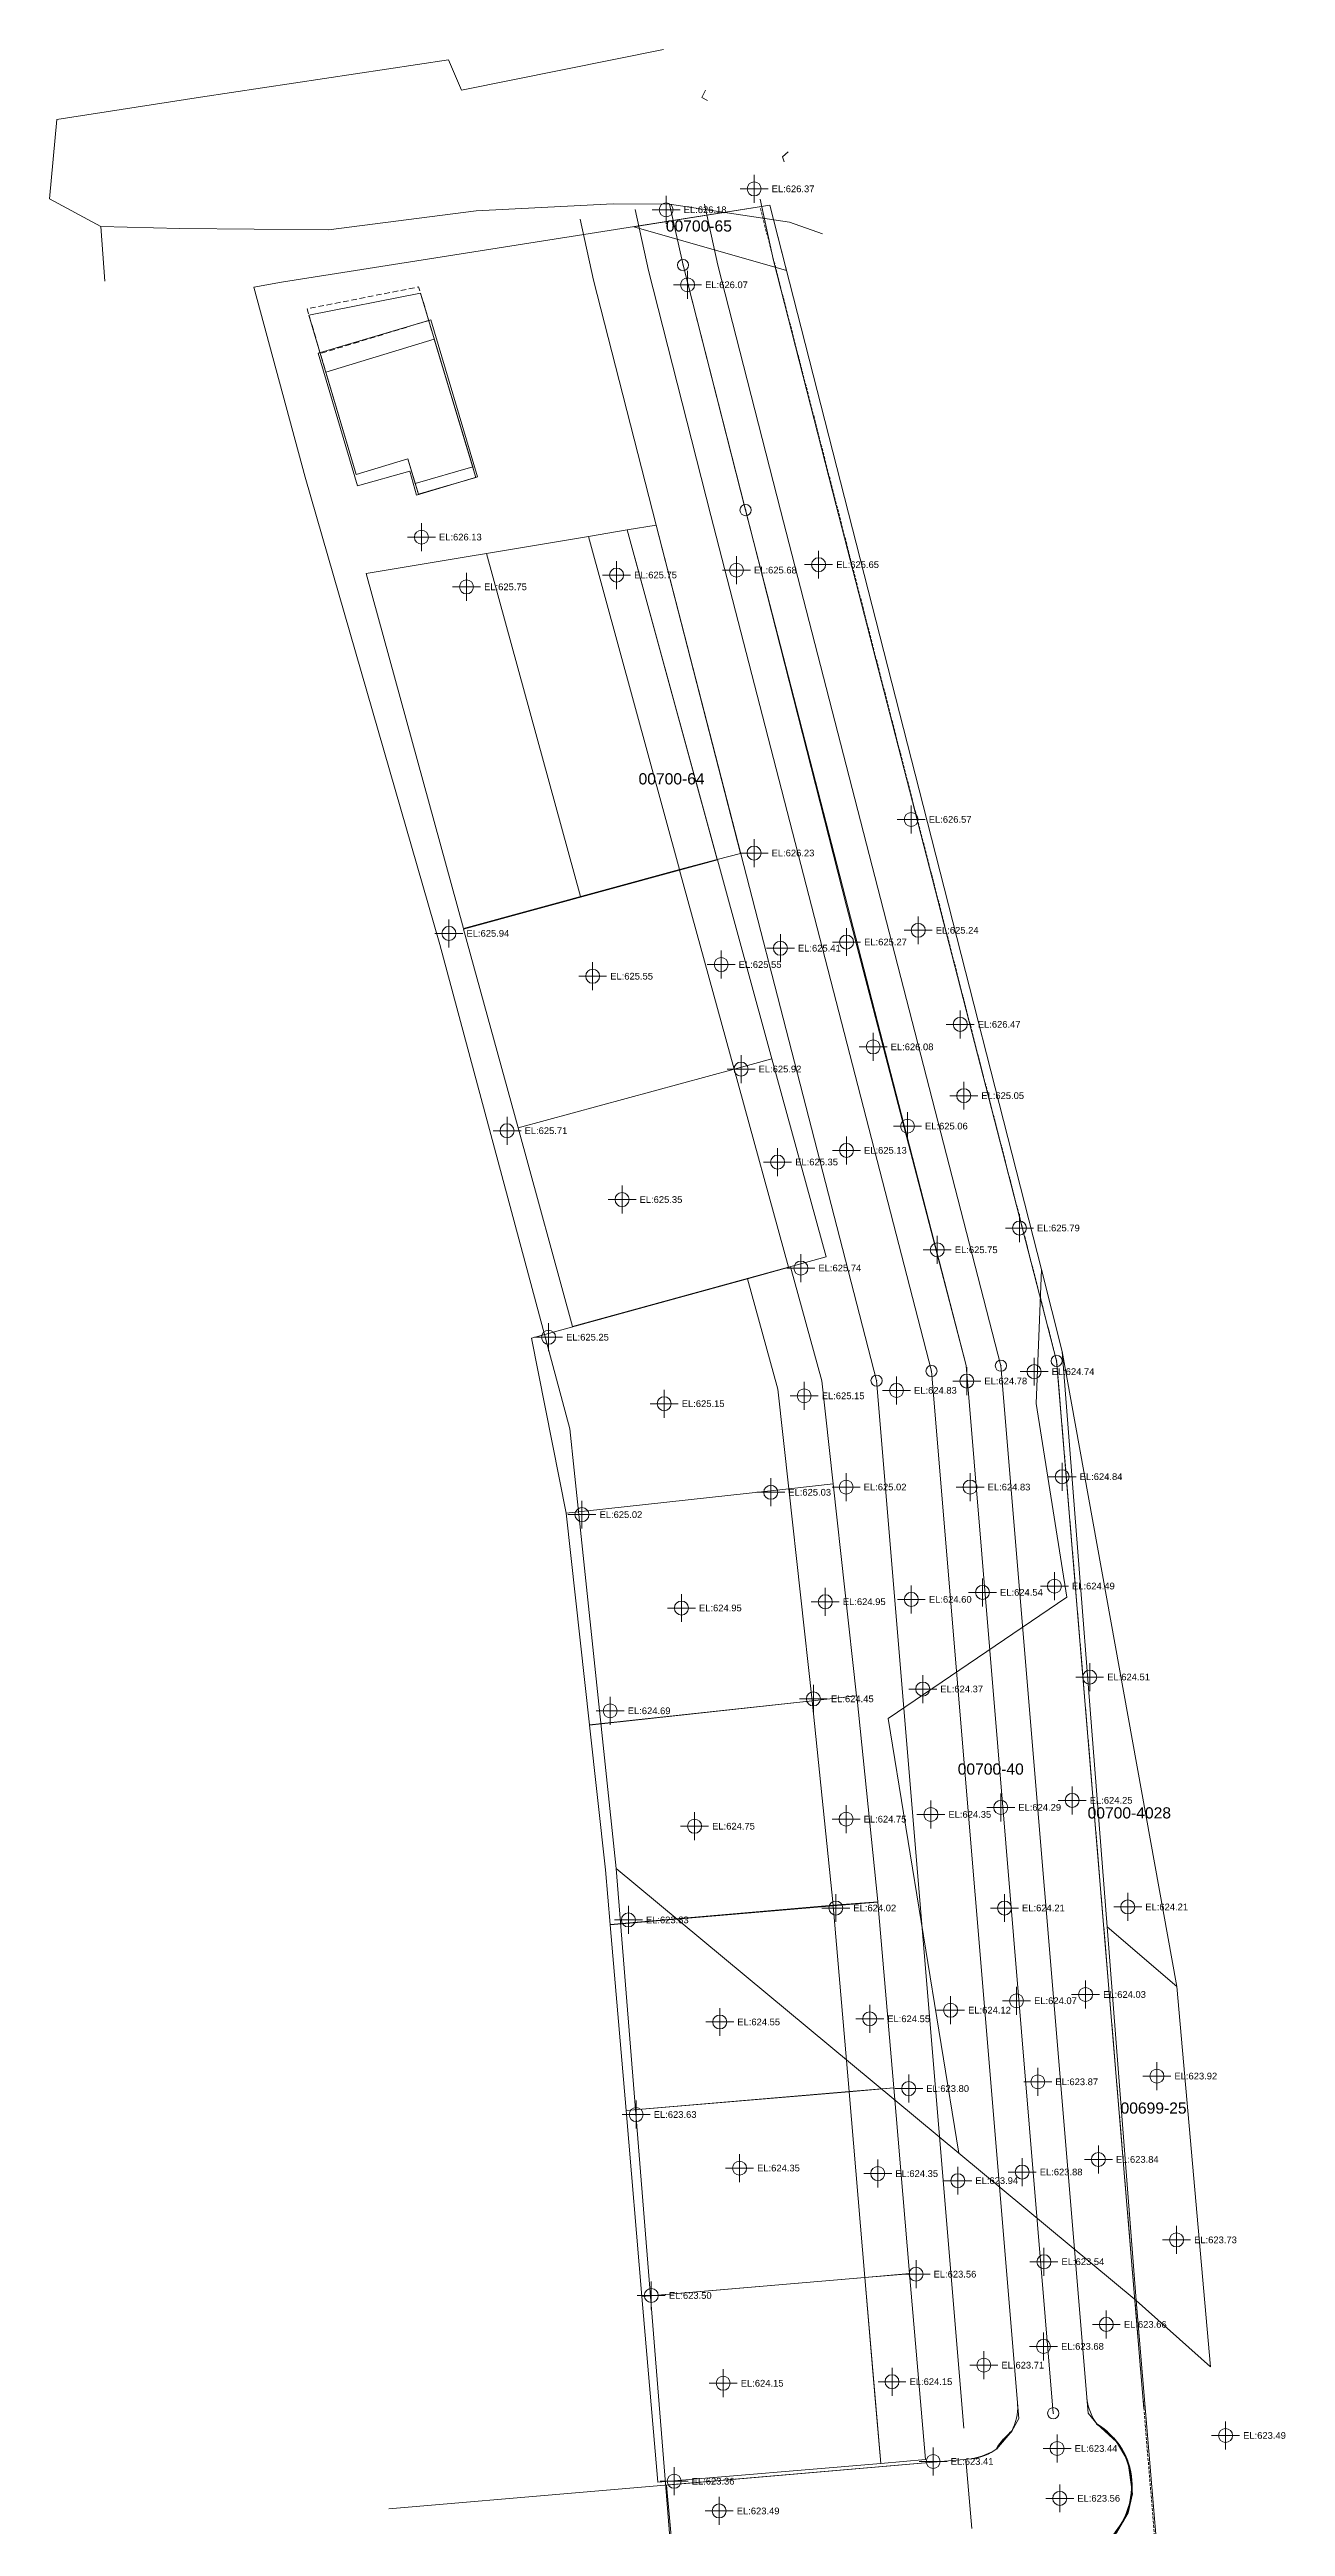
# Model space of a CAD drawing. Header units: metres. Extents: x 7516552 to 7517405, y 4692096 to 4693319.
# Drawn here: x 7516654 to 7516764.4, y 4692228.4 to 4692449.8 of the extents above; entities that cross this region are included whole.
import ezdxf

# ---------------------------------------------------------------- set-up
doc = ezdxf.new("R2010")
doc.units = ezdxf.units.M
doc.header["$PDMODE"] = 32
doc.header["$PDSIZE"] = 1
for name, pattern in [('DASHED', [0.75, 0.5, -0.25]), ('Dot & Dashed', [670.277762, 317.5, -176.388889, 0, -176.388874]), ('HIDDEN', [0.375, 0.25, -0.125])]:
    doc.linetypes.add(name, pattern=pattern)
for name, color, linetype, lineweight in [('asfalt', 251, 'Continuous', 0), ('dtm label', 1, 'Continuous', 0), ('kati 0', 1, 'Continuous', 0), ('kati 1', 5, 'Continuous', 0), ('New_Drawing & Figure_Pen_No__26', 5, 'Continuous', 0), ('nivelet model', 5, 'Continuous', 0), ('niveleta lartesite', 5, 'Continuous', 0), ('nr parcela', 7, 'Continuous', 0), ('Parcela Baze', 7, 'Continuous', 0), ('parking', 3, 'Continuous', 0), ('shetitore', 6, 'Continuous', 0), ('streha', 233, 'Continuous', 0), ('trotuari', 74, 'Continuous', 0)]:
    doc.layers.add(name, color=color, linetype=linetype, lineweight=lineweight)
for name, color, linetype, lineweight, true_color in [('kati 1 terasat', 7, 'DASHED', 0, 0xab2197), ('kati 3', 7, 'Continuous', 0, 0x443f83), ('kati 3 terasa', 7, 'DASHED', 0, 0xae47a4), ('New_Drawing & Figure_Pen_No__62', 7, 'Continuous', 0, 0xaaaaaa)]:
    doc.layers.add(name, color=color, linetype=linetype, lineweight=lineweight, true_color=true_color)
doc.styles.get("Standard").update_dxf_attribs({"font": 'arial.ttf'})

msp = doc.modelspace()

# ---------------------------------------------------------------- linework, layer by layer
at = {"layer": 'asfalt'}
for points in [[(7516654.626, 4692443.53, 625.429), (7516667.439, 4692445.511, 625.696), (7516689.601, 4692448.855, 626.022), (7516690.771, 4692446.157, 626.112), (7516708.821, 4692449.775, 626.495)], [(7516712.573, 4692446.158, 626.454), (7516712.228, 4692445.48, 626.455), (7516712.737, 4692445.206, 626.442)], [(7516654.626, 4692443.53, 625.429), (7516653.964, 4692436.429, 625.486), (7516658.559, 4692433.964, 625.502)], [(7516719.961, 4692440.621, 626.527), (7516719.435, 4692440.198, 626.514), (7516719.597, 4692439.75, 626.507)], [(7516723.03, 4692433.305, 626.45), (7516720.06, 4692434.337, 626.387), (7516709.364, 4692435.969, 626.187), (7516704.313, 4692435.984, 626.147), (7516692.065, 4692435.357, 625.89), (7516678.893, 4692433.661, 625.687), (7516665.611, 4692433.765, 625.619), (7516658.559, 4692433.964, 625.502), (7516658.894, 4692429.081, 625.487)]]:
    msp.add_polyline3d(points, dxfattribs=at)
at = {"layer": 'dtm label', "color": 1, "linetype": 'Continuous', "lineweight": 0}
for p, q in [((7516716.913, 4692436.07, 626.365), (7516716.913, 4692438.57, 626.365)), ((7516715.663, 4692437.32, 626.365), (7516718.163, 4692437.32, 626.365)), ((7516687.187, 4692404.944, 626.131), (7516687.187, 4692407.444, 626.131)), ((7516685.937, 4692406.194, 626.131), (7516688.437, 4692406.194, 626.131)), ((7516729.696, 4692380.962, 626.571), (7516732.196, 4692380.962, 626.571)), ((7516730.946, 4692379.712, 626.571), (7516730.946, 4692382.212, 626.571)), ((7516715.656, 4692377.959, 626.228), (7516718.156, 4692377.959, 626.228)), ((7516716.906, 4692376.709, 626.228), (7516716.906, 4692379.209, 626.228)), ((7516689.648, 4692369.524, 625.939), (7516689.648, 4692372.024, 625.939)), ((7516688.398, 4692370.774, 625.939), (7516690.898, 4692370.774, 625.939)), ((7516734.078, 4692362.645, 626.467), (7516736.578, 4692362.645, 626.467)), ((7516735.328, 4692361.395, 626.467), (7516735.328, 4692363.895, 626.467)), ((7516726.294, 4692360.632, 626.083), (7516728.794, 4692360.632, 626.083)), ((7516727.544, 4692359.382, 626.083), (7516727.544, 4692361.882, 626.083)), ((7516714.494, 4692358.65, 625.923), (7516716.994, 4692358.65, 625.923)), ((7516715.744, 4692357.4, 625.923), (7516715.744, 4692359.9, 625.923)), ((7516694.835, 4692351.888, 625.708), (7516694.835, 4692354.388, 625.708)), ((7516693.585, 4692353.138, 625.708), (7516696.085, 4692353.138, 625.708)), ((7516740.618, 4692343.194, 625.79), (7516740.618, 4692345.694, 625.79)), ((7516732.027, 4692342.494, 625.745), (7516734.527, 4692342.494, 625.745)), ((7516733.277, 4692341.244, 625.745), (7516733.277, 4692343.744, 625.745)), ((7516739.368, 4692344.444, 625.79), (7516741.868, 4692344.444, 625.79)), ((7516719.842, 4692340.865, 625.739), (7516722.342, 4692340.865, 625.739)), ((7516721.092, 4692339.615, 625.739), (7516721.092, 4692342.115, 625.739)), ((7516698.548, 4692333.432, 625.25), (7516698.548, 4692335.932, 625.25)), ((7516697.298, 4692334.682, 625.25), (7516699.798, 4692334.682, 625.25)), ((7516725.135, 4692320.037, 625.02), (7516725.135, 4692322.537, 625.02)), ((7516736.207, 4692320.038, 624.832), (7516736.207, 4692322.538, 624.832)), ((7516744.431, 4692320.967, 624.838), (7516744.431, 4692323.467, 624.838)), ((7516717.148, 4692320.823, 625.033), (7516719.648, 4692320.823, 625.033)), ((7516718.398, 4692319.573, 625.033), (7516718.398, 4692322.073, 625.033)), ((7516723.885, 4692321.287, 625.02), (7516726.385, 4692321.287, 625.02)), ((7516734.957, 4692321.288, 624.832), (7516737.457, 4692321.288, 624.832)), ((7516743.181, 4692322.217, 624.838), (7516745.681, 4692322.217, 624.838)), ((7516700.282, 4692318.826, 625.024), (7516702.782, 4692318.826, 625.024)), ((7516701.532, 4692317.576, 625.024), (7516701.532, 4692320.076, 625.024)), ((7516746.892, 4692303.059, 624.51), (7516746.892, 4692305.559, 624.51)), ((7516722.203, 4692301.109, 624.449), (7516722.203, 4692303.609, 624.449)), ((7516730.727, 4692303.241, 624.374), (7516733.227, 4692303.241, 624.374)), ((7516731.977, 4692301.991, 624.374), (7516731.977, 4692304.491, 624.374)), ((7516745.642, 4692304.309, 624.51), (7516748.142, 4692304.309, 624.51)), ((7516702.803, 4692301.291, 624.694), (7516705.303, 4692301.291, 624.694)), ((7516704.053, 4692300.041, 624.694), (7516704.053, 4692302.541, 624.694)), ((7516720.953, 4692302.359, 624.449), (7516723.453, 4692302.359, 624.449)), ((7516724.215, 4692282.419, 624.023), (7516724.215, 4692284.919, 624.023)), ((7516739.282, 4692282.419, 624.205), (7516739.282, 4692284.919, 624.205)), ((7516750.293, 4692282.512, 624.207), (7516750.293, 4692285.012, 624.207)), ((7516705.676, 4692281.351, 623.825), (7516705.676, 4692283.851, 623.825)), ((7516722.965, 4692283.669, 624.023), (7516725.465, 4692283.669, 624.023)), ((7516738.032, 4692283.669, 624.205), (7516740.532, 4692283.669, 624.205)), ((7516749.043, 4692283.762, 624.207), (7516751.543, 4692283.762, 624.207)), ((7516704.426, 4692282.601, 623.825), (7516706.926, 4692282.601, 623.825)), ((7516742.257, 4692266.881, 623.873), (7516742.257, 4692269.381, 623.873)), ((7516752.897, 4692267.392, 623.916), (7516752.897, 4692269.892, 623.916)), ((7516729.473, 4692267.529, 623.804), (7516731.973, 4692267.529, 623.804)), ((7516730.723, 4692266.279, 623.804), (7516730.723, 4692268.779, 623.804)), ((7516741.007, 4692268.131, 623.873), (7516743.507, 4692268.131, 623.873)), ((7516751.647, 4692268.642, 623.916), (7516754.147, 4692268.642, 623.916)), ((7516705.127, 4692265.207, 623.635), (7516707.627, 4692265.207, 623.635)), ((7516706.377, 4692263.957, 623.635), (7516706.377, 4692266.457, 623.635)), ((7516753.405, 4692254.003, 623.733), (7516755.905, 4692254.003, 623.733)), ((7516754.655, 4692252.753, 623.733), (7516754.655, 4692255.253, 623.733)), ((7516731.377, 4692249.688, 623.564), (7516731.377, 4692252.188, 623.564)), ((7516741.557, 4692252.053, 623.537), (7516744.057, 4692252.053, 623.537)), ((7516742.807, 4692250.803, 623.537), (7516742.807, 4692253.303, 623.537)), ((7516707.727, 4692247.784, 623.502), (7516707.727, 4692250.284, 623.502)), ((7516730.127, 4692250.938, 623.564), (7516732.627, 4692250.938, 623.564)), ((7516706.477, 4692249.034, 623.502), (7516708.977, 4692249.034, 623.502)), ((7516743.979, 4692234.11, 623.444), (7516743.979, 4692236.61, 623.444)), ((7516757.783, 4692236.521, 623.489), (7516760.283, 4692236.521, 623.489)), ((7516759.033, 4692235.271, 623.489), (7516759.033, 4692237.771, 623.489)), ((7516731.657, 4692234.199, 623.413), (7516734.157, 4692234.199, 623.413)), ((7516732.907, 4692232.949, 623.413), (7516732.907, 4692235.449, 623.413)), ((7516742.729, 4692235.36, 623.444), (7516745.229, 4692235.36, 623.444)), ((7516708.519, 4692232.434, 623.364), (7516711.019, 4692232.434, 623.364)), ((7516709.769, 4692231.184, 623.364), (7516709.769, 4692233.684, 623.364))]:
    msp.add_line(p, q, dxfattribs=at)
for centre in [(7516716.913, 4692437.32, 626.365), (7516687.187, 4692406.194, 626.131), (7516730.946, 4692380.962, 626.571), (7516716.906, 4692377.959, 626.228), (7516689.648, 4692370.774, 625.939), (7516735.328, 4692362.645, 626.467), (7516727.544, 4692360.632, 626.083), (7516715.744, 4692358.65, 625.923), (7516694.835, 4692353.138, 625.708), (7516740.618, 4692344.444, 625.79), (7516733.277, 4692342.494, 625.745), (7516721.092, 4692340.865, 625.739), (7516698.548, 4692334.682, 625.25), (7516744.431, 4692322.217, 624.838), (7516718.398, 4692320.823, 625.033), (7516725.135, 4692321.287, 625.02), (7516736.207, 4692321.288, 624.832), (7516701.532, 4692318.826, 625.024), (7516746.892, 4692304.309, 624.51), (7516722.203, 4692302.359, 624.449), (7516731.977, 4692303.241, 624.374), (7516704.053, 4692301.291, 624.694), (7516705.676, 4692282.601, 623.825), (7516724.215, 4692283.669, 624.023), (7516739.282, 4692283.669, 624.205), (7516750.293, 4692283.762, 624.207), (7516730.723, 4692267.529, 623.804), (7516742.257, 4692268.131, 623.873), (7516752.897, 4692268.642, 623.916), (7516706.377, 4692265.207, 623.635), (7516754.655, 4692254.003, 623.733), (7516742.807, 4692252.053, 623.537), (7516707.727, 4692249.034, 623.502), (7516731.377, 4692250.938, 623.564), (7516759.033, 4692236.521, 623.489), (7516732.907, 4692234.199, 623.413), (7516743.979, 4692235.36, 623.444), (7516709.769, 4692232.434, 623.364)]:
    msp.add_circle(centre, 0.625, dxfattribs=at)
at = {"layer": 'kati 0', "color": 7, "flags": 128}
msp.add_lwpolyline([(7516685.967, 4692413.184), (7516681.372, 4692411.806), (7516677.137, 4692426.038), (7516687.105, 4692428.011), (7516692.052, 4692411.517), (7516686.914, 4692410.037), (7516685.967, 4692413.184)], dxfattribs=at)
at = {"layer": 'kati 1', "flags": 128}
msp.add_lwpolyline([(7516685.967, 4692413.184), (7516686.914, 4692410.037), (7516692.052, 4692411.517), (7516688.34, 4692423.892), (7516678.655, 4692420.937), (7516681.372, 4692411.806)], close=True, dxfattribs=at)
at = {"layer": 'kati 1 terasat', "flags": 128}
msp.add_lwpolyline([(7516688.34, 4692423.892), (7516686.941, 4692428.557), (7516676.97, 4692426.599), (7516678.655, 4692420.937)], dxfattribs=at)
at = {"layer": 'kati 3', "flags": 128}
msp.add_lwpolyline([(7516691.767, 4692412.466), (7516688.34, 4692423.892), (7516678.655, 4692420.937), (7516681.372, 4692411.806), (7516685.967, 4692413.184), (7516686.629, 4692410.986), (7516691.767, 4692412.466)], dxfattribs=at)
at = {"layer": 'kati 3 terasa', "flags": 128}
for points in [[(7516688.34, 4692423.892), (7516687.841, 4692425.556), (7516678.159, 4692422.602), (7516678.655, 4692420.937)], [(7516686.914, 4692410.037), (7516692.052, 4692411.517)], [(7516692.052, 4692411.517), (7516691.767, 4692412.466)], [(7516686.629, 4692410.986), (7516686.914, 4692410.037)]]:
    msp.add_lwpolyline(points, dxfattribs=at)
at = {"layer": 'New_Drawing & Figure_Pen_No__26', "color": 5, "linetype": 'Dot & Dashed', "flags": 128}
msp.add_lwpolyline([(7516743.637, 4692238.517), (7516735.848, 4692332.146), (7516725.18, 4692373.201), (7516710.559, 4692430.506)], dxfattribs=at)
msp.add_lwpolyline([(7516743.637, 4692238.517), (7516735.848, 4692332.146), (7516725.18, 4692373.201), (7516710.559, 4692430.506)], dxfattribs=at)
at = {"layer": 'New_Drawing & Figure_Pen_No__26', "color": 5, "linetype": 'Continuous', "flags": 128}
for points in [[(7516739.924, 4692236.917, 0.13029), (7516740.458, 4692239.275)], [(7516747.545, 4692237.533, -0.1227619), (7516746.637, 4692239.789)], [(7516736.362, 4692234.426, 0.129964), (7516738.593, 4692235.342)]]:
    msp.add_lwpolyline(points, format="xyb", dxfattribs=at)
msp.add_lwpolyline([(7516684.288, 4692229.971), (7516736.362, 4692234.426)], dxfattribs=at)
at = {"layer": 'New_Drawing & Figure_Pen_No__26', "color": 5, "linetype": 'Continuous', "lineweight": 35}
for start, end in [(130.64579, 148.90345), (310.79328, 58.59625)]:
    msp.add_arc((7516744.158, 4692231.985), 6.5, start, end, dxfattribs=at)
at = {"layer": 'New_Drawing & Figure_Pen_No__62', "color": 3, "linetype": 'HIDDEN', "flags": 128}
msp.add_lwpolyline([(7516717.473, 4692435.575), (7516743.941, 4692332.566), (7516753.214, 4692221.146)], dxfattribs=at)
at = {"layer": 'nivelet model', "flags": 128}
for points, elevation in [([(7516702.103, 4692406.26), (7516682.254, 4692402.943), (7516690.947, 4692371.204), (7516710.237, 4692376.487)], 625.747), ([(7516695.821, 4692353.409), (7516690.96, 4692371.156), (7516710.25, 4692376.439), (7516715.121, 4692358.654)], 625.547), ([(7516715.121, 4692358.654), (7516719.972, 4692340.945), (7516700.688, 4692335.639), (7516695.821, 4692353.409)], 625.347), ([(7516716.32, 4692339.894), (7516719.02, 4692330.037), (7516720.001, 4692321.147), (7516700.122, 4692318.952), (7516697.03, 4692334.611)], 625.147), ([(7516720.002, 4692321.146), (7516722.098, 4692302.194), (7516702.215, 4692300.026), (7516700.123, 4692318.948)], 624.947), ([(7516722.098, 4692302.194), (7516723.981, 4692283.919), (7516704.053, 4692282.206), (7516703.641, 4692287.092), (7516702.213, 4692300.022)], 624.747), ([(7516723.985, 4692283.869), (7516704.057, 4692282.156), (7516705.47, 4692265.557), (7516725.399, 4692267.254)], 624.547), ([(7516725.399, 4692267.253), (7516705.471, 4692265.556), (7516706.885, 4692248.957), (7516707.626, 4692249.02), (7516725.037, 4692250.503), (7516726.812, 4692250.654)], 624.347), ([(7516726.813, 4692250.644), (7516728.228, 4692234.034), (7516708.3, 4692232.337), (7516706.885, 4692248.953), (7516726.813, 4692250.644)], 624.147)]:
    msp.add_lwpolyline(points, close=True, dxfattribs=dict(at, elevation=elevation))
at = {"layer": 'nivelet model', "elevation": 625.747, "flags": 128}
msp.add_lwpolyline([(7516693.01, 4692404.729), (7516701.408, 4692374.069)], dxfattribs=at)
at = {"layer": 'nivelet model'}
for points in [[(7516740.548, 4692238.034, 623.6), (7516732.76, 4692331.663, 624.796), (7516713.058, 4692408.124, 625.747), (7516707.471, 4692430.023, 625.208), (7516706.276, 4692435.486, 626.187)], [(7516743.637, 4692238.517, 623.6), (7516735.848, 4692332.146, 624.796), (7516716.146, 4692408.607, 625.747), (7516710.559, 4692430.506, 626.102), (7516709.364, 4692435.969, 626.187)], [(7516746.748, 4692238.509, 623.6), (7516738.96, 4692332.138, 624.796), (7516719.258, 4692408.599, 625.747), (7516713.67, 4692430.498, 626.102), (7516712.475, 4692435.961, 626.187)], [(7516747.885, 4692224.775, 623.465), (7516748.401, 4692227.029, 623.499), (7516749.29, 4692227.832, 623.351), (7516750.345, 4692229.606, 623.483), (7516750.708, 4692231.315, 623.474), (7516750.298, 4692234.245, 623.555), (7516749.302, 4692235.946, 623.585), (7516747.547, 4692237.524, 623.6), (7516746.748, 4692238.509, 623.6)], [(7516740.548, 4692238.034, 623.6), (7516739.924, 4692236.917, 623.589), (7516738.593, 4692235.342, 623.441), (7516738.179, 4692235.061, 623.573), (7516737.269, 4692234.671, 623.564), (7516736.362, 4692234.426, 623.555), (7516709.083, 4692232.091, 623.41)]]:
    msp.add_polyline3d(points, dxfattribs=at)
for p in [(7516710.559, 4692430.506, 626.102), (7516716.146, 4692408.607, 625.747), (7516743.637, 4692238.517, 623.6)]:
    msp.add_point(p, dxfattribs=at)
at = {"layer": 'niveleta lartesite', "color": 5, "linetype": 'Continuous', "lineweight": 0}
for p, q in [((7516707.806, 4692435.45, 626.18), (7516710.306, 4692435.45, 626.18)), ((7516709.056, 4692434.2, 626.18), (7516709.056, 4692436.7, 626.18)), ((7516710.968, 4692427.493, 626.074), (7516710.968, 4692429.993, 626.074)), ((7516709.718, 4692428.743, 626.074), (7516712.218, 4692428.743, 626.074)), ((7516715.334, 4692401.993, 625.684), (7516715.334, 4692404.493, 625.684)), ((7516722.678, 4692402.484, 625.65), (7516722.678, 4692404.984, 625.65)), ((7516691.22, 4692400.497, 625.747), (7516691.22, 4692402.997, 625.747)), ((7516703.377, 4692402.808, 625.747), (7516705.877, 4692402.808, 625.747)), ((7516704.627, 4692401.558, 625.747), (7516704.627, 4692404.058, 625.747)), ((7516714.084, 4692403.243, 625.684), (7516716.584, 4692403.243, 625.684)), ((7516721.428, 4692403.734, 625.65), (7516723.928, 4692403.734, 625.65)), ((7516689.97, 4692401.747, 625.747), (7516692.47, 4692401.747, 625.747)), ((7516725.174, 4692368.758, 625.269), (7516725.174, 4692371.258, 625.269)), ((7516731.576, 4692369.802, 625.236), (7516731.576, 4692372.302, 625.236)), ((7516713.97, 4692366.741, 625.547), (7516713.97, 4692369.241, 625.547)), ((7516718.009, 4692369.452, 625.41), (7516720.509, 4692369.452, 625.41)), ((7516719.259, 4692368.202, 625.41), (7516719.259, 4692370.702, 625.41)), ((7516723.924, 4692370.008, 625.269), (7516726.424, 4692370.008, 625.269)), ((7516730.326, 4692371.052, 625.236), (7516732.826, 4692371.052, 625.236)), ((7516701.237, 4692366.948, 625.547), (7516703.737, 4692366.948, 625.547)), ((7516702.487, 4692365.698, 625.547), (7516702.487, 4692368.198, 625.547)), ((7516712.72, 4692367.991, 625.547), (7516715.22, 4692367.991, 625.547)), ((7516734.392, 4692356.274, 625.048), (7516736.892, 4692356.274, 625.048)), ((7516735.642, 4692355.024, 625.048), (7516735.642, 4692357.524, 625.048)), ((7516729.362, 4692353.55, 625.062), (7516731.862, 4692353.55, 625.062)), ((7516730.612, 4692352.3, 625.062), (7516730.612, 4692354.8, 625.062)), ((7516719.014, 4692349.088, 625.347), (7516719.014, 4692351.588, 625.347)), ((7516723.912, 4692351.386, 625.126), (7516726.412, 4692351.386, 625.126)), ((7516725.162, 4692350.136, 625.126), (7516725.162, 4692352.636, 625.126)), ((7516717.764, 4692350.338, 625.347), (7516720.264, 4692350.338, 625.347)), ((7516703.861, 4692346.986, 625.347), (7516706.361, 4692346.986, 625.347)), ((7516705.111, 4692345.736, 625.347), (7516705.111, 4692348.236, 625.347)), ((7516735.918, 4692329.519, 624.778), (7516735.918, 4692332.019, 624.778)), ((7516740.676, 4692331.607, 624.739), (7516743.176, 4692331.607, 624.739)), ((7516741.926, 4692330.357, 624.739), (7516741.926, 4692332.857, 624.739)), ((7516708.88, 4692327.493, 625.147), (7516708.88, 4692329.993, 625.147)), ((7516720.136, 4692329.442, 625.147), (7516722.636, 4692329.442, 625.147)), ((7516721.386, 4692328.192, 625.147), (7516721.386, 4692330.692, 625.147)), ((7516728.38, 4692329.931, 624.834), (7516730.88, 4692329.931, 624.834)), ((7516729.63, 4692328.681, 624.834), (7516729.63, 4692331.181, 624.834)), ((7516734.668, 4692330.769, 624.778), (7516737.168, 4692330.769, 624.778)), ((7516707.63, 4692328.743, 625.147), (7516710.13, 4692328.743, 625.147)), ((7516743.744, 4692311.188, 624.491), (7516743.744, 4692313.688, 624.491)), ((7516710.418, 4692309.232, 624.947), (7516710.418, 4692311.732, 624.947)), ((7516723.273, 4692309.791, 624.947), (7516723.273, 4692312.291, 624.947)), ((7516730.958, 4692310, 624.599), (7516730.958, 4692312.5, 624.599)), ((7516736.066, 4692311.879, 624.538), (7516738.566, 4692311.879, 624.538)), ((7516737.316, 4692310.629, 624.538), (7516737.316, 4692313.129, 624.538)), ((7516742.494, 4692312.438, 624.491), (7516744.994, 4692312.438, 624.491)), ((7516709.168, 4692310.482, 624.947), (7516711.668, 4692310.482, 624.947)), ((7516722.023, 4692311.041, 624.947), (7516724.523, 4692311.041, 624.947)), ((7516729.708, 4692311.25, 624.599), (7516732.208, 4692311.25, 624.599)), ((7516738.948, 4692291.409, 624.292), (7516738.948, 4692293.909, 624.292)), ((7516745.331, 4692292.04, 624.246), (7516745.331, 4692294.54, 624.246)), ((7516711.593, 4692289.727, 624.747), (7516711.593, 4692292.227, 624.747)), ((7516723.88, 4692291.607, 624.747), (7516726.38, 4692291.607, 624.747)), ((7516725.13, 4692290.357, 624.747), (7516725.13, 4692292.857, 624.747)), ((7516731.456, 4692292.028, 624.351), (7516733.956, 4692292.028, 624.351)), ((7516732.706, 4692290.778, 624.351), (7516732.706, 4692293.278, 624.351)), ((7516737.698, 4692292.659, 624.292), (7516740.198, 4692292.659, 624.292)), ((7516744.081, 4692293.29, 624.246), (7516746.581, 4692293.29, 624.246)), ((7516710.343, 4692290.977, 624.747), (7516712.843, 4692290.977, 624.747)), ((7516740.356, 4692274.124, 624.071), (7516740.356, 4692276.624, 624.071)), ((7516746.528, 4692274.685, 624.029), (7516746.528, 4692277.185, 624.029)), ((7516713.843, 4692272.231, 624.547), (7516713.843, 4692274.731, 624.547)), ((7516727.24, 4692272.512, 624.547), (7516727.24, 4692275.012, 624.547)), ((7516733.214, 4692274.533, 624.122), (7516735.714, 4692274.533, 624.122)), ((7516734.464, 4692273.283, 624.122), (7516734.464, 4692275.783, 624.122)), ((7516739.106, 4692275.374, 624.071), (7516741.606, 4692275.374, 624.071)), ((7516745.278, 4692275.935, 624.029), (7516747.778, 4692275.935, 624.029)), ((7516712.593, 4692273.481, 624.547), (7516715.093, 4692273.481, 624.547)), ((7516725.99, 4692273.762, 624.547), (7516728.49, 4692273.762, 624.547)), ((7516715.613, 4692259.171, 624.347), (7516715.613, 4692261.671, 624.347)), ((7516727.957, 4692258.68, 624.347), (7516727.957, 4692261.18, 624.347)), ((7516735.112, 4692258.049, 623.939), (7516735.112, 4692260.549, 623.939)), ((7516740.863, 4692258.82, 623.884), (7516740.863, 4692261.32, 623.884)), ((7516746.417, 4692261.192, 623.842), (7516748.917, 4692261.192, 623.842)), ((7516747.667, 4692259.942, 623.842), (7516747.667, 4692262.442, 623.842)), ((7516714.363, 4692260.421, 624.347), (7516716.863, 4692260.421, 624.347)), ((7516726.707, 4692259.93, 624.347), (7516729.207, 4692259.93, 624.347)), ((7516733.862, 4692259.299, 623.939), (7516736.362, 4692259.299, 623.939)), ((7516739.613, 4692260.07, 623.884), (7516742.113, 4692260.07, 623.884)), ((7516748.38, 4692245.199, 623.662), (7516748.38, 4692247.699, 623.662)), ((7516742.768, 4692243.236, 623.681), (7516742.768, 4692245.736, 623.681)), ((7516747.13, 4692246.449, 623.662), (7516749.63, 4692246.449, 623.662)), ((7516736.188, 4692242.804, 623.71), (7516738.688, 4692242.804, 623.71)), ((7516737.438, 4692241.554, 623.71), (7516737.438, 4692244.054, 623.71)), ((7516741.518, 4692244.486, 623.681), (7516744.018, 4692244.486, 623.681)), ((7516712.901, 4692241.191, 624.147), (7516715.401, 4692241.191, 624.147)), ((7516714.151, 4692239.941, 624.147), (7516714.151, 4692242.441, 624.147)), ((7516727.981, 4692241.332, 624.147), (7516730.481, 4692241.332, 624.147)), ((7516729.231, 4692240.082, 624.147), (7516729.231, 4692242.582, 624.147)), ((7516744.22, 4692229.656, 623.558), (7516744.22, 4692232.156, 623.558)), ((7516712.542, 4692229.778, 623.492), (7516715.042, 4692229.778, 623.492)), ((7516713.792, 4692228.528, 623.492), (7516713.792, 4692231.028, 623.492)), ((7516742.97, 4692230.906, 623.558), (7516745.47, 4692230.906, 623.558))]:
    msp.add_line(p, q, dxfattribs=at)
for centre in [(7516709.056, 4692435.45, 626.18), (7516710.968, 4692428.743, 626.074), (7516691.22, 4692401.747, 625.747), (7516704.627, 4692402.808, 625.747), (7516715.334, 4692403.243, 625.684), (7516722.678, 4692403.734, 625.65), (7516731.576, 4692371.052, 625.236), (7516719.259, 4692369.452, 625.41), (7516725.174, 4692370.008, 625.269), (7516702.487, 4692366.948, 625.547), (7516713.97, 4692367.991, 625.547), (7516735.642, 4692356.274, 625.048), (7516730.612, 4692353.55, 625.062), (7516725.162, 4692351.386, 625.126), (7516719.014, 4692350.338, 625.347), (7516705.111, 4692346.986, 625.347), (7516735.918, 4692330.769, 624.778), (7516741.926, 4692331.607, 624.739), (7516708.88, 4692328.743, 625.147), (7516721.386, 4692329.442, 625.147), (7516729.63, 4692329.931, 624.834), (7516723.273, 4692311.041, 624.947), (7516730.958, 4692311.25, 624.599), (7516737.316, 4692311.879, 624.538), (7516743.744, 4692312.438, 624.491), (7516710.418, 4692310.482, 624.947), (7516745.331, 4692293.29, 624.246), (7516711.593, 4692290.977, 624.747), (7516725.13, 4692291.607, 624.747), (7516732.706, 4692292.028, 624.351), (7516738.948, 4692292.659, 624.292), (7516740.356, 4692275.374, 624.071), (7516746.528, 4692275.935, 624.029), (7516713.843, 4692273.481, 624.547), (7516727.24, 4692273.762, 624.547), (7516734.464, 4692274.533, 624.122), (7516715.613, 4692260.421, 624.347), (7516727.957, 4692259.93, 624.347), (7516740.863, 4692260.07, 623.884), (7516747.667, 4692261.192, 623.842), (7516735.112, 4692259.299, 623.939), (7516742.768, 4692244.486, 623.681), (7516748.38, 4692246.449, 623.662), (7516737.438, 4692242.804, 623.71), (7516714.151, 4692241.191, 624.147), (7516729.231, 4692241.332, 624.147), (7516713.792, 4692229.778, 623.492), (7516744.22, 4692230.906, 623.558)]:
    msp.add_circle(centre, 0.625, dxfattribs=at)
at = {"layer": 'Parcela Baze', "flags": 128}
for points in [[(7516718.331, 4692435.856), (7516674.68, 4692428.97), (7516672.2, 4692428.54), (7516676.8, 4692411.54), (7516688.82, 4692369.8), (7516700.45, 4692326.5), (7516700.84, 4692322.801), (7516704.59, 4692287.19), (7516735.21, 4692261.76), (7516728.88, 4692300.6), (7516744.84, 4692311.44), (7516742.12, 4692328.76), (7516742.58, 4692340.74), (7516732.02, 4692382.21)], [(7516718.331, 4692435.856), (7516706.153, 4692433.935), (7516719.819, 4692430.026)], [(7516748.453, 4692281.994), (7516744.44, 4692333.42), (7516742.58, 4692340.74), (7516742.12, 4692328.76), (7516744.84, 4692311.44), (7516728.88, 4692300.6), (7516735.21, 4692261.76), (7516751.06, 4692248.59)], [(7516748.453, 4692281.994), (7516744.44, 4692333.42), (7516742.58, 4692340.74), (7516742.12, 4692328.76), (7516744.84, 4692311.44), (7516728.88, 4692300.6), (7516735.21, 4692261.76), (7516751.06, 4692248.59)], [(7516751.06, 4692248.59), (7516735.21, 4692261.76), (7516704.59, 4692287.19), (7516717.14, 4692130.48), (7516739.53, 4692135.32), (7516760.35, 4692138.04)], [(7516751.06, 4692248.59), (7516735.21, 4692261.76), (7516704.59, 4692287.19), (7516717.14, 4692130.48), (7516739.53, 4692135.32), (7516760.35, 4692138.04)], [(7516754.672, 4692276.664), (7516748.453, 4692281.994), (7516751.06, 4692248.59), (7516757.7, 4692242.649)], [(7516754.672, 4692276.664), (7516748.453, 4692281.994), (7516751.06, 4692248.59), (7516757.7, 4692242.649)]]:
    msp.add_lwpolyline(points, close=True, dxfattribs=at)
msp.add_lwpolyline([(7516744.44, 4692333.42), (7516754.672, 4692276.664), (7516748.453, 4692281.994), (7516744.44, 4692333.42)], dxfattribs=at)
msp.add_lwpolyline([(7516744.44, 4692333.42), (7516754.672, 4692276.664), (7516748.453, 4692281.994), (7516744.44, 4692333.42)], dxfattribs=at)
at = {"layer": 'parking'}
for points in [[(7516751.73, 4692238.937, 623.52), (7516743.941, 4692332.566, 624.716), (7516724.239, 4692409.027, 625.667), (7516718.652, 4692430.926, 626.022), (7516717.457, 4692436.389, 626.107)], [(7516735.637, 4692237.176, 623.68), (7516727.848, 4692330.805, 624.876), (7516708.147, 4692407.267, 625.827), (7516702.559, 4692429.165, 625.288), (7516701.364, 4692434.628, 626.267)]]:
    msp.add_polyline3d(points, dxfattribs=at)
for p in [(7516732.76, 4692331.663, 624.796), (7516738.96, 4692332.138, 624.796), (7516743.941, 4692332.566, 624.716), (7516727.848, 4692330.805, 624.876)]:
    msp.add_point(p, dxfattribs=at)
at = {"layer": 'shetitore', "elevation": 625.747, "flags": 128}
msp.add_lwpolyline([(7516705.572, 4692406.84), (7516708.147, 4692407.267), (7516715.708, 4692377.92), (7516713.62, 4692377.384)], close=True, dxfattribs=at)
at = {"layer": 'streha', "flags": 128}
msp.add_lwpolyline([(7516692.21, 4692411.592), (7516686.748, 4692409.96), (7516686.142, 4692412.094), (7516681.468, 4692410.767), (7516677.951, 4692422.627), (7516688.021, 4692425.613)], close=True, dxfattribs=at)
at = {"layer": 'trotuari', "flags": 128}
for points, elevation in [([(7516705.572, 4692406.84), (7516702.103, 4692406.26), (7516710.237, 4692376.487), (7516713.62, 4692377.384), (7516713.612, 4692377.412)], 625.747), ([(7516713.628, 4692377.355), (7516710.25, 4692376.439), (7516715.121, 4692358.654), (7516718.499, 4692359.572), (7516718.497, 4692359.579)], 625.547), ([(7516718.499, 4692359.572), (7516715.121, 4692358.654), (7516719.972, 4692340.945), (7516723.347, 4692341.873)], 625.347), ([(7516722.961, 4692330.79), (7516720.174, 4692340.964), (7516716.32, 4692339.894), (7516719.02, 4692330.037), (7516720.001, 4692321.147), (7516723.977, 4692321.586)], 625.147), ([(7516723.977, 4692321.586), (7516720.002, 4692321.146), (7516722.098, 4692302.194), (7516726.074, 4692302.628)], 624.947), ([(7516726.075, 4692302.618), (7516726.074, 4692302.627), (7516722.098, 4692302.194), (7516723.981, 4692283.919), (7516727.97, 4692284.212), (7516727.968, 4692284.244)], 624.747), ([(7516727.971, 4692284.202), (7516723.986, 4692283.869), (7516723.985, 4692283.869), (7516725.399, 4692267.254), (7516729.384, 4692267.593)], 624.547), ([(7516729.385, 4692267.591), (7516725.399, 4692267.253), (7516726.812, 4692250.654), (7516730.798, 4692250.993)], 624.347), ([(7516730.8, 4692250.965), (7516726.813, 4692250.644), (7516727.529, 4692242.24), (7516727.737, 4692239.802), (7516728.228, 4692234.034), (7516732.213, 4692234.373)], 624.147)]:
    msp.add_lwpolyline(points, close=True, dxfattribs=dict(at, elevation=elevation))
msp.add_lwpolyline([(7516736.361, 4692228.203), (7516735.833, 4692234.381)], dxfattribs=at)
at = {"layer": 'trotuari', "elevation": 623.271, "flags": 128}
msp.add_lwpolyline([(7516709.664, 4692225.918), (7516709.083, 4692232.091)], dxfattribs=at)

# ---------------------------------------------------------------- texts
at = {"layer": 'dtm label', "color": 1, "linetype": 'Continuous', "lineweight": 0, "char_height": 0.6, "attachment_point": 4}
for s, insert in [('EL:626.37', (7516718.481, 4692437.32, 626.365)), ('EL:626.13', (7516688.754, 4692406.194, 626.131)), ('EL:626.57', (7516732.513, 4692380.962, 626.571)), ('EL:626.23', (7516718.473, 4692377.959, 626.228)), ('EL:625.94', (7516691.215, 4692370.774, 625.939)), ('EL:626.47', (7516736.895, 4692362.645, 626.467)), ('EL:626.08', (7516729.112, 4692360.632, 626.083)), ('EL:625.92', (7516717.311, 4692358.65, 625.923)), ('EL:625.71', (7516696.403, 4692353.138, 625.708)), ('EL:625.79', (7516742.185, 4692344.444, 625.79)), ('EL:625.75', (7516734.844, 4692342.494, 625.745)), ('EL:625.74', (7516722.66, 4692340.865, 625.739)), ('EL:625.25', (7516700.116, 4692334.682, 625.25)), ('EL:624.84', (7516745.998, 4692322.217, 624.838)), ('EL:625.03', (7516719.966, 4692320.823, 625.033)), ('EL:625.02', (7516726.703, 4692321.287, 625.02)), ('EL:624.83', (7516737.774, 4692321.288, 624.832)), ('EL:625.02', (7516703.1, 4692318.826, 625.024)), ('EL:624.45', (7516723.771, 4692302.359, 624.449)), ('EL:624.37', (7516733.545, 4692303.241, 624.374)), ('EL:624.51', (7516748.459, 4692304.309, 624.51)), ('EL:624.69', (7516705.621, 4692301.291, 624.694)), ('EL:623.83', (7516707.244, 4692282.601, 623.825)), ('EL:624.02', (7516725.782, 4692283.669, 624.023)), ('EL:624.21', (7516740.849, 4692283.669, 624.205)), ('EL:624.21', (7516751.861, 4692283.762, 624.207)), ('EL:623.80', (7516732.291, 4692267.529, 623.804)), ('EL:623.87', (7516743.825, 4692268.131, 623.873)), ('EL:623.92', (7516754.465, 4692268.642, 623.916)), ('EL:623.63', (7516707.944, 4692265.207, 623.635)), ('EL:623.73', (7516756.222, 4692254.003, 623.733)), ('EL:623.54', (7516744.374, 4692252.053, 623.537)), ('EL:623.56', (7516732.944, 4692250.938, 623.564)), ('EL:623.50', (7516709.295, 4692249.034, 623.502)), ('EL:623.49', (7516760.601, 4692236.521, 623.489)), ('EL:623.41', (7516734.475, 4692234.199, 623.413)), ('EL:623.44', (7516745.547, 4692235.36, 623.444)), ('EL:623.36', (7516711.336, 4692232.434, 623.364))]:
    msp.add_mtext(s, dxfattribs=dict(at, insert=insert))
at = {"layer": 'niveleta lartesite', "color": 5, "linetype": 'Continuous', "lineweight": 0, "char_height": 0.6, "attachment_point": 4}
for s, insert in [('EL:626.18', (7516710.623, 4692435.45, 626.18)), ('EL:626.07', (7516712.535, 4692428.743, 626.074)), ('EL:625.75', (7516706.195, 4692402.808, 625.747)), ('EL:625.68', (7516716.902, 4692403.243, 625.684)), ('EL:625.65', (7516724.246, 4692403.734, 625.65)), ('EL:625.75', (7516692.787, 4692401.747, 625.747)), ('EL:625.24', (7516733.144, 4692371.052, 625.236)), ('EL:625.41', (7516720.826, 4692369.452, 625.41)), ('EL:625.27', (7516726.741, 4692370.008, 625.269)), ('EL:625.55', (7516704.055, 4692366.948, 625.547)), ('EL:625.55', (7516715.537, 4692367.991, 625.547)), ('EL:625.05', (7516737.21, 4692356.274, 625.048)), ('EL:625.06', (7516732.179, 4692353.55, 625.062)), ('EL:625.13', (7516726.73, 4692351.386, 625.126)), ('EL:625.35', (7516720.582, 4692350.338, 625.347)), ('EL:625.35', (7516706.679, 4692346.986, 625.347)), ('EL:624.74', (7516743.494, 4692331.607, 624.739)), ('EL:625.15', (7516722.953, 4692329.442, 625.147)), ('EL:624.83', (7516731.197, 4692329.931, 624.834)), ('EL:624.78', (7516737.485, 4692330.769, 624.778)), ('EL:625.15', (7516710.447, 4692328.743, 625.147)), ('EL:624.60', (7516732.526, 4692311.25, 624.599)), ('EL:624.54', (7516738.883, 4692311.879, 624.538)), ('EL:624.49', (7516745.311, 4692312.438, 624.491)), ('EL:624.95', (7516711.985, 4692310.482, 624.947)), ('EL:624.95', (7516724.84, 4692311.041, 624.947)), ('EL:624.75', (7516726.698, 4692291.607, 624.747)), ('EL:624.35', (7516734.273, 4692292.028, 624.351)), ('EL:624.29', (7516740.516, 4692292.659, 624.292)), ('EL:624.25', (7516746.898, 4692293.29, 624.246)), ('EL:624.75', (7516713.161, 4692290.977, 624.747)), ('EL:624.03', (7516748.096, 4692275.935, 624.029)), ('EL:624.55', (7516715.41, 4692273.481, 624.547)), ('EL:624.55', (7516728.807, 4692273.762, 624.547)), ('EL:624.12', (7516736.032, 4692274.533, 624.122)), ('EL:624.07', (7516741.924, 4692275.374, 624.071)), ('EL:624.35', (7516717.18, 4692260.421, 624.347)), ('EL:623.84', (7516749.234, 4692261.192, 623.842)), ('EL:624.35', (7516729.525, 4692259.93, 624.347)), ('EL:623.94', (7516736.679, 4692259.299, 623.939)), ('EL:623.88', (7516742.431, 4692260.07, 623.884)), ('EL:623.66', (7516749.947, 4692246.449, 623.662)), ('EL:623.71', (7516739.005, 4692242.804, 623.71)), ('EL:623.68', (7516744.336, 4692244.486, 623.681)), ('EL:624.15', (7516715.718, 4692241.191, 624.147)), ('EL:624.15', (7516730.799, 4692241.332, 624.147)), ('EL:623.49', (7516715.36, 4692229.778, 623.492)), ('EL:623.56', (7516745.788, 4692230.906, 623.558))]:
    msp.add_mtext(s, dxfattribs=dict(at, insert=insert))
at = {"layer": 'nr parcela'}
for s, p in [('00700-65', (7516709.024, 4692433.506)), ('00700-64', (7516706.587, 4692384.093)), ('00700-40', (7516735.102, 4692295.588)), ('00700-4028', (7516746.705, 4692291.672)), ('00699-25', (7516749.648, 4692265.289))]:
    msp.add_text(s, height=1, dxfattribs=at).set_placement(p)

doc.saveas('drawing.dxf')
